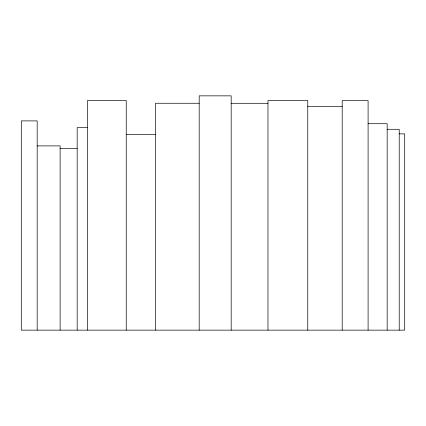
<?xml version="1.0" encoding="UTF-8"?>
<svg xmlns="http://www.w3.org/2000/svg" width="426" height="426" viewBox="0 0 426 426"><rect width="100%" height="100%" fill="white"/><g stroke="black" fill="none" stroke-linecap="round" stroke-linejoin="round"><path stroke-width="0.64" d="M199.182 103.257L155.565 103.257L155.565 330.15M231.18 103.3L267.975 103.3M307.753 106.431L342.2 106.431M368.096 123.705L387.165 123.705L387.165 330.15M87.421 127.598L77.181 127.598L77.181 330.15M387.165 129.291L399.215 129.291L399.215 330.15M399.215 133.865L404.7 133.865L404.7 330.15L21.3 330.15L21.3 120.899L37.179 120.899L37.179 330.15M126.24 134.371L155.565 134.371M37.179 145.9L60.119 145.9L60.119 330.15M60.119 148.658L77.181 148.658M368.096 330.15L368.096 100.627L342.2 100.627L342.2 330.15M307.753 330.15L307.753 100.611L267.975 100.611L267.975 330.15M231.18 330.15L231.18 95.85L199.182 95.85L199.182 330.15M126.24 330.15L126.24 100.611L87.421 100.611L87.421 330.15"/></g></svg>
